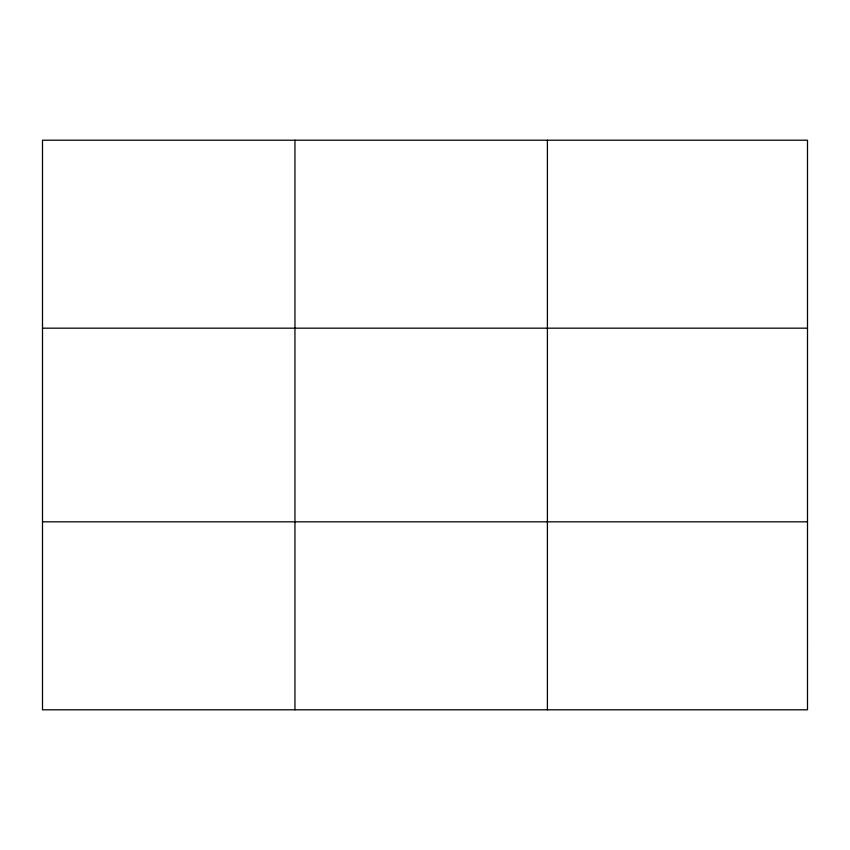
<?xml version="1.0" encoding="UTF-8"?>
<svg xmlns="http://www.w3.org/2000/svg" width="850" height="850" viewBox="0 0 850 850"><rect width="100%" height="100%" fill="white"/><g stroke="black" fill="none" stroke-linecap="round" stroke-linejoin="round"><path stroke-width="1.27" d="M294.95 140.208L294.95 709.793M547.4 140.208L547.4 709.793M42.5 328.174L807.5 328.174M42.5 521.826L807.5 521.826M807.5 647.137L807.5 709.793L42.5 709.793L42.5 140.208L807.5 140.208L807.5 647.137"/></g></svg>
